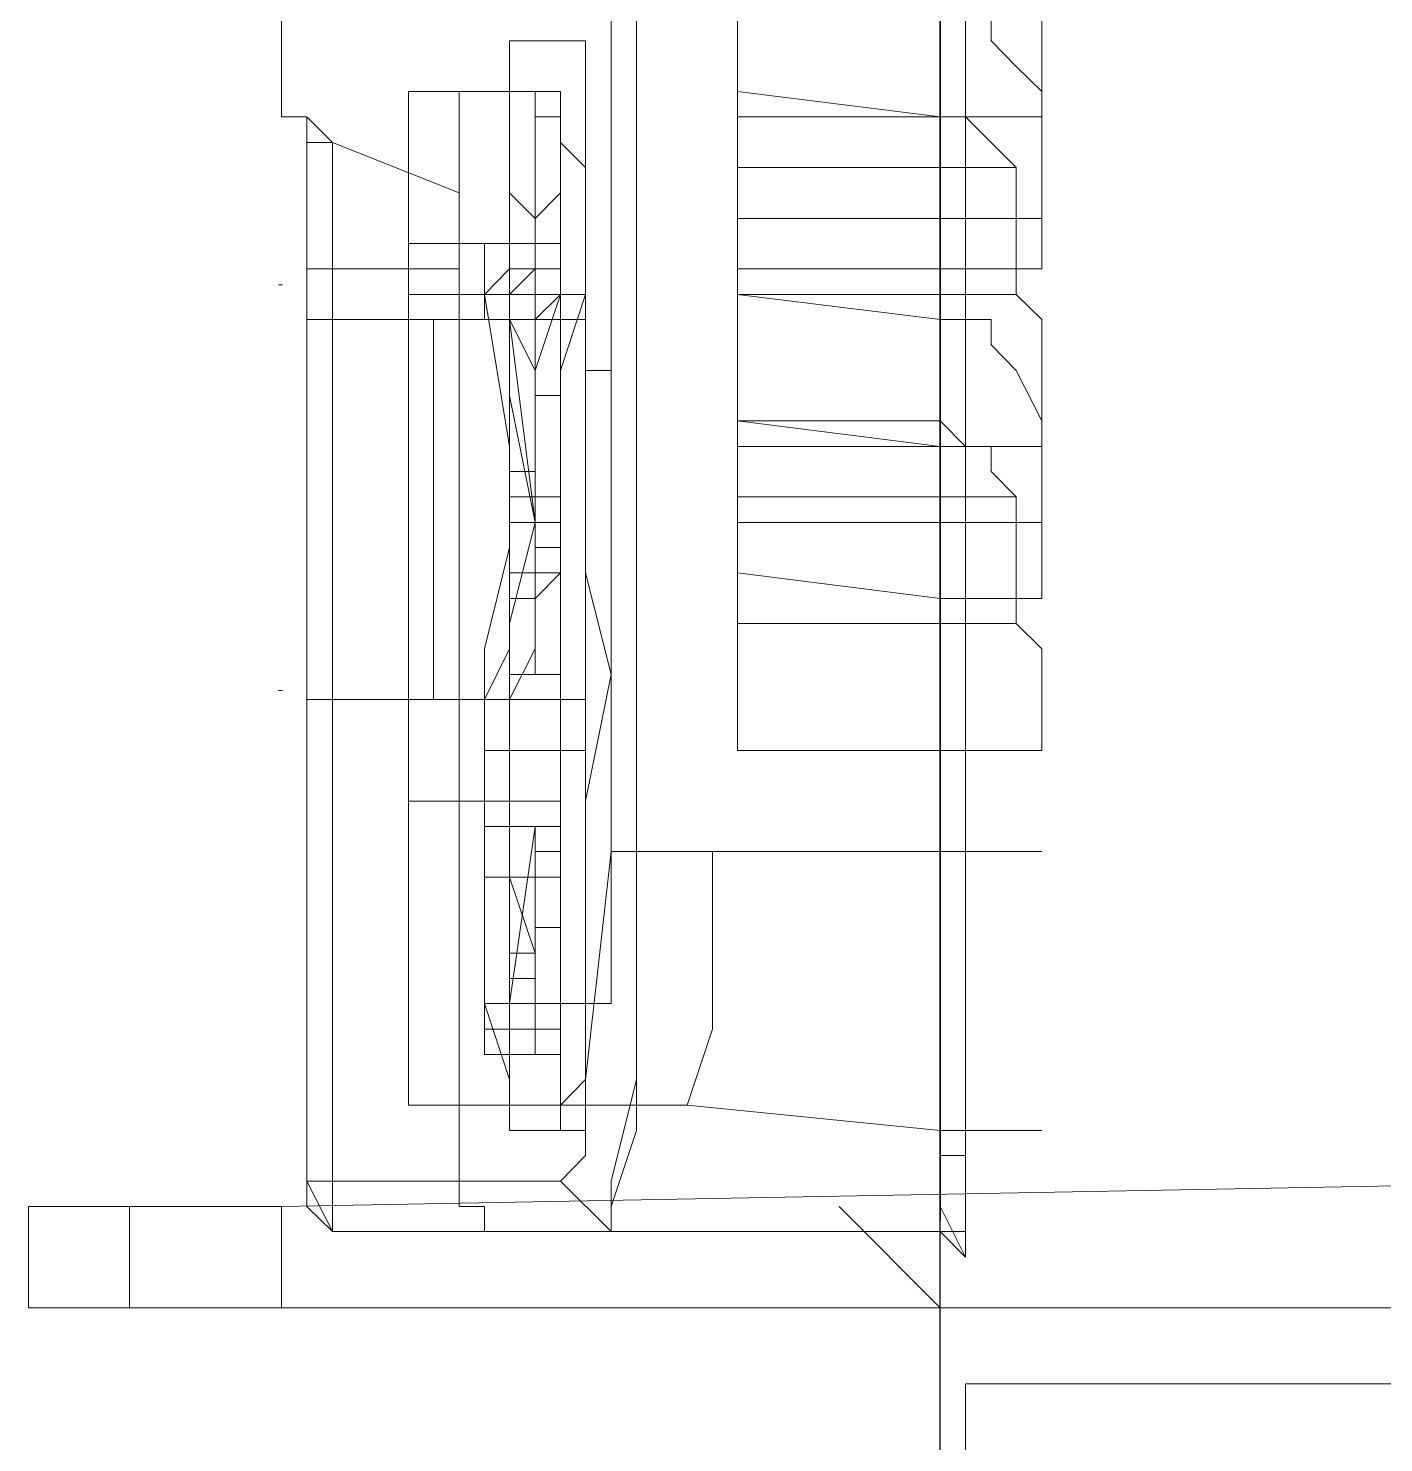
# Model space of a CAD drawing. Header units: metres. Extents: x 2999 to 3164, y 1641 to 1678.
# Drawn here: x 3140.7637 to 3140.877, y 1663.0104 to 1663.1285 of the extents above; entities that cross this region are included whole.
import ezdxf

# ---------------------------------------------------------------- set-up
doc = ezdxf.new("R2010")
doc.units = ezdxf.units.M
doc.linetypes.add('CONTORNO_QUADRO_T', pattern=[0.35, 0.2, -0.15])
doc.layers.add('PDF28_Geometry', color=7, linetype='Continuous')

msp = doc.modelspace()

# ---------------------------------------------------------------- linework, layer by layer
at = {"layer": 'PDF28_Geometry', "linetype": 'CONTORNO_QUADRO_T', "lineweight": 25}
msp.add_lwpolyline([(3140.83991, 1660.48166), (3140.83991, 1668.34292), (3140.83991, 1668.47892), (3140.83991, 1662.10514)], dxfattribs=at)
at = {"layer": 'PDF28_Geometry', "linetype": 'CONTORNO_QUADRO_T', "lineweight": 15}
for points in [[(3140.83991, 1666.44851), (3140.83991, 1666.44639), (3140.83991, 1664.73402), (3140.83991, 1664.7319), (3140.83991, 1664.72979), (3140.83991, 1663.01741), (3140.83991, 1663.0153), (3140.83991, 1663.01318)], [(3140.80817, 1664.64935), (3140.81028, 1664.64935), (3140.81028, 1664.64089), (3140.8124, 1664.61972), (3140.8124, 1663.05975), (3140.81028, 1663.0407), (3140.81028, 1663.03435), (3140.80817, 1663.03223), (3140.787, 1663.03223), (3140.787, 1663.07245), (3140.787, 1663.1042), (3140.787, 1663.10843), (3140.787, 1663.11901), (3140.787, 1663.12113), (3140.787, 1663.11901), (3140.787, 1663.10843), (3140.787, 1663.11478), (3140.787, 1663.11901)], [(3140.8124, 1664.61972), (3140.81452, 1664.61972), (3140.81452, 1663.05975), (3140.8124, 1663.05975)], [(3140.78488, 1663.12113), (3140.787, 1663.12113), (3140.78488, 1663.12113), (3140.78488, 1663.2058)], [(3141.37755, 1663.0407), (3140.90765, 1663.03858), (3140.90976, 1663.03858), (3140.90765, 1663.02165), (3140.78488, 1663.02165), (3140.78488, 1663.03011), (3140.89918, 1663.03223), (3140.89918, 1663.04281), (3140.88225, 1663.04493), (3140.88225, 1663.04916), (3140.91611, 1663.04916), (3140.91611, 1663.14865), (3140.94363, 1663.14865), (3140.94363, 1663.1677), (3140.91611, 1663.1677), (3140.91611, 1663.18463), (3141.3712, 1663.18886)], [(3140.83991, 1663.15076), (3140.83991, 1663.03011)], [(3140.83991, 1663.13383), (3140.82298, 1663.13383), (3140.82298, 1663.12113), (3140.83991, 1663.12113)], [(3140.83991, 1663.10843), (3140.82298, 1663.10843), (3140.82298, 1663.09573), (3140.83991, 1663.09361)], [(3140.82298, 1663.10631), (3140.83991, 1663.10631)], [(3140.787, 1663.1042), (3140.787, 1663.07245)], [(3140.83991, 1663.08091), (3140.82298, 1663.08303), (3140.82298, 1663.06821), (3140.83991, 1663.06821)], [(3140.82298, 1663.0788), (3140.83991, 1663.0788)], [(3140.83991, 1663.028), (3140.8124, 1663.028), (3140.8124, 1663.03011), (3140.81452, 1663.03646), (3140.81452, 1663.05975), (3140.83991, 1663.05975)], [(3140.80817, 1663.03223), (3140.8124, 1663.028), (3140.78912, 1663.028), (3140.787, 1663.03223)], [(3140.77218, 1663.02165), (3140.76372, 1663.02165), (3140.76372, 1663.03011), (3140.77218, 1663.03011)], [(3140.78488, 1663.02165), (3140.77218, 1663.02165), (3140.77218, 1663.03011), (3140.78488, 1663.03011)], [(3140.787, 1663.03011), (3140.78912, 1663.028)], [(3140.787, 1663.03011), (3140.787, 1663.03011)], [(3140.83991, 1663.02165), (3140.83145, 1663.03011)], [(3140.78912, 1663.028), (3140.78912, 1663.028)], [(3141.36908, 1662.9645), (3140.9013, 1662.96661), (3140.9013, 1663.00683), (3140.8505, 1663.00683), (3140.8505, 1662.96661), (3140.84203, 1662.96661), (3140.84203, 1663.0153), (3140.91188, 1663.0153), (3140.914, 1663.02165), (3140.92035, 1663.02165), (3140.92035, 1662.98355), (3141.37331, 1662.98143), (3141.37331, 1663.02165), (3141.37966, 1663.02165), (3141.37966, 1663.0153), (3141.40083, 1663.0153), (3141.40083, 1663.00895), (3141.39448, 1663.00895), (3141.39448, 1662.18769)]]:
    msp.add_lwpolyline(points, dxfattribs=at)
at = {"layer": 'PDF28_Geometry', "linetype": 'CONTORNO_QUADRO_T', "lineweight": 0}
for points in [[(3140.79547, 1663.72014), (3140.79547, 1663.12325), (3140.79547, 1663.12113), (3140.79547, 1663.11055), (3140.80182, 1663.11055), (3140.7997, 1663.11055), (3140.7997, 1663.10631), (3140.79547, 1663.10631), (3140.79547, 1663.11266), (3140.79547, 1663.10631), (3140.79547, 1663.06398), (3140.80182, 1663.06398)], [(3140.82087, 1663.68204), (3140.82087, 1663.05975), (3140.82087, 1663.04493), (3140.81875, 1663.03858), (3140.79547, 1663.03858), (3140.79547, 1663.06398), (3140.79547, 1663.07245), (3140.79758, 1663.07245), (3140.79758, 1663.1042), (3140.79758, 1663.07245), (3140.79547, 1663.07245), (3140.78912, 1663.07245), (3140.7997, 1663.07245), (3140.81028, 1663.07245), (3140.80817, 1663.07245), (3140.80605, 1663.07245), (3140.80393, 1663.07245), (3140.80182, 1663.07245), (3140.7997, 1663.07245), (3140.79758, 1663.07245), (3140.7997, 1663.07245), (3140.80182, 1663.07245), (3140.80182, 1663.06398), (3140.80817, 1663.06398), (3140.80817, 1663.07245), (3140.80817, 1663.06398), (3140.80817, 1663.07245), (3140.80817, 1663.06398)], [(3140.84838, 1663.67781), (3140.84838, 1663.03646), (3140.84626, 1663.03646), (3140.83991, 1663.03646), (3140.81875, 1663.03858), (3140.82087, 1663.04493), (3140.82087, 1663.05975)], [(3140.83991, 1663.028), (3140.84203, 1663.028), (3140.84203, 1663.03435), (3140.83991, 1663.03435), (3140.84203, 1663.03435), (3140.84203, 1663.67569)], [(3140.84626, 1663.13171), (3140.83991, 1663.13171), (3140.83991, 1663.14865), (3140.84203, 1663.14653), (3140.84415, 1663.14653), (3140.84415, 1663.14441), (3140.84626, 1663.1423), (3140.84626, 1663.13171), (3140.84838, 1663.1296), (3140.84838, 1663.12748), (3140.84838, 1663.12325), (3140.84838, 1663.12113), (3140.84838, 1663.11266), (3140.82298, 1663.11266)], [(3140.83991, 1663.13171), (3140.82298, 1663.13171), (3140.83991, 1663.13171), (3140.84203, 1663.13171), (3140.84415, 1663.1296), (3140.84415, 1663.12748), (3140.84626, 1663.12536), (3140.84838, 1663.12325), (3140.84838, 1663.12113), (3140.82298, 1663.12113), (3140.82298, 1663.11266), (3140.82298, 1663.10843)], [(3140.80393, 1663.11901), (3140.80393, 1663.12536), (3140.80393, 1663.12748), (3140.81028, 1663.12748), (3140.81028, 1663.12536), (3140.81028, 1663.11901), (3140.81028, 1663.12113), (3140.81028, 1663.12325), (3140.81028, 1663.12536), (3140.81028, 1663.12748), (3140.80817, 1663.12748), (3140.80393, 1663.12748)], [(3140.80393, 1663.12748), (3140.80393, 1663.12748)], [(3140.80817, 1663.12748), (3140.80817, 1663.12748)], [(3140.81028, 1663.12748), (3140.81028, 1663.12536), (3140.81028, 1663.11901)], [(3140.79547, 1663.12325), (3140.79547, 1663.12325)], [(3140.81028, 1663.03858), (3140.81028, 1663.07245), (3140.81028, 1663.1042), (3140.81028, 1663.10631), (3140.80817, 1663.10631), (3140.80605, 1663.10631), (3140.80605, 1663.10208), (3140.80605, 1663.08726), (3140.80605, 1663.1042), (3140.80605, 1663.10843), (3140.80393, 1663.10631), (3140.80393, 1663.09785), (3140.80605, 1663.08726), (3140.80393, 1663.0788), (3140.80393, 1663.07245), (3140.80182, 1663.07245), (3140.79547, 1663.07245), (3140.79547, 1663.1042), (3140.79547, 1663.11055), (3140.79547, 1663.12113), (3140.79547, 1663.12325), (3140.7997, 1663.12325)], [(3140.79547, 1663.12325), (3140.79547, 1663.12325)], [(3140.80182, 1663.11055), (3140.80817, 1663.11055), (3140.7997, 1663.11055), (3140.7997, 1663.12325), (3140.80182, 1663.12325), (3140.80393, 1663.12325), (3140.80605, 1663.12325), (3140.80605, 1663.12113), (3140.80817, 1663.12113), (3140.80817, 1663.11901), (3140.81028, 1663.1169), (3140.81028, 1663.11478), (3140.81028, 1663.10631), (3140.80817, 1663.10631), (3140.80817, 1663.1042), (3140.80817, 1663.09996), (3140.80817, 1663.08726), (3140.80605, 1663.08726), (3140.80605, 1663.09996), (3140.80605, 1663.1042), (3140.80817, 1663.10631), (3140.7997, 1663.10631), (3140.7997, 1663.06398), (3140.7997, 1663.03858)], [(3140.80817, 1663.12325), (3140.80817, 1663.11266), (3140.80817, 1663.10843), (3140.80605, 1663.10843), (3140.80605, 1663.11266), (3140.80605, 1663.12325), (3140.80605, 1663.11266), (3140.80605, 1663.10843), (3140.80393, 1663.10843), (3140.80393, 1663.11266), (3140.80393, 1663.12325), (3140.80393, 1663.11478), (3140.80605, 1663.11266), (3140.80605, 1663.11478), (3140.80605, 1663.12325), (3140.80605, 1663.11266), (3140.80605, 1663.10843), (3140.80393, 1663.10843), (3140.80393, 1663.11266), (3140.80393, 1663.12325)], [(3140.84626, 1663.1169), (3140.84415, 1663.11901), (3140.84203, 1663.12113), (3140.83991, 1663.12113), (3140.82298, 1663.12325)], [(3140.78488, 1663.12113), (3140.78488, 1663.12113)], [(3140.787, 1663.12113), (3140.78912, 1663.11901)], [(3140.787, 1663.12113), (3140.78912, 1663.11901)], [(3140.787, 1663.10843), (3140.787, 1663.1169), (3140.787, 1663.11901), (3140.78912, 1663.11901), (3140.787, 1663.12113)], [(3140.82298, 1663.12113), (3140.82298, 1663.12113)], [(3140.84838, 1663.12113), (3140.83991, 1663.12113), (3140.83991, 1663.1042), (3140.84203, 1663.1042), (3140.84415, 1663.1042), (3140.84415, 1663.10208), (3140.84626, 1663.09996), (3140.84838, 1663.09573), (3140.84838, 1663.09361), (3140.82298, 1663.09361), (3140.82298, 1663.09573), (3140.83991, 1663.09573), (3140.83991, 1663.05975), (3140.84626, 1663.05975), (3140.84838, 1663.05975), (3140.84626, 1663.05975), (3140.83991, 1663.05975), (3140.83991, 1663.04281), (3140.83991, 1663.03858), (3140.83991, 1663.03646), (3140.84626, 1663.03646)], [(3140.787, 1663.10843), (3140.78912, 1663.10843), (3140.78912, 1663.11478), (3140.78912, 1663.11901)], [(3140.787, 1663.11901), (3140.787, 1663.11901)], [(3140.78912, 1663.11901), (3140.78912, 1663.11901)], [(3140.78912, 1663.11901), (3140.78912, 1663.11901)], [(3140.7997, 1663.11478), (3140.78912, 1663.11901)], [(3140.7997, 1663.10843), (3140.78912, 1663.10843), (3140.78912, 1663.11478), (3140.78912, 1663.11901)], [(3140.81028, 1663.0788), (3140.81028, 1663.11901), (3140.81028, 1663.04705), (3140.81028, 1663.06821), (3140.80605, 1663.06821), (3140.80393, 1663.06821), (3140.80182, 1663.06821)], [(3140.80393, 1663.03646), (3140.80393, 1663.0407), (3140.80393, 1663.04705), (3140.80393, 1663.11901), (3140.80393, 1663.04705), (3140.80393, 1663.0407), (3140.80393, 1663.03646), (3140.80393, 1663.03858), (3140.80393, 1663.0407), (3140.80393, 1663.04281), (3140.80393, 1663.04493), (3140.80393, 1663.04705), (3140.80393, 1663.06186), (3140.80393, 1663.04705), (3140.80393, 1663.04493), (3140.80393, 1663.04281), (3140.80605, 1663.04281), (3140.80817, 1663.04281), (3140.80605, 1663.04281), (3140.80817, 1663.04281)], [(3140.80393, 1663.11901), (3140.80393, 1663.11901)], [(3140.82298, 1663.1169), (3140.84626, 1663.1169), (3140.84626, 1663.10631), (3140.83991, 1663.10631)], [(3140.7997, 1663.11478), (3140.7997, 1663.10843)], [(3140.80605, 1663.11266), (3140.80605, 1663.11266)], [(3140.83991, 1663.10843), (3140.84838, 1663.10843), (3140.84838, 1663.11055), (3140.84838, 1663.11266)], [(3140.78912, 1663.1042), (3140.78912, 1663.10843), (3140.787, 1663.10843)], [(3140.7997, 1663.10843), (3140.7997, 1663.1042), (3140.7997, 1663.07245), (3140.7997, 1663.03223), (3140.78912, 1663.03223), (3140.78912, 1663.07245)], [(3140.80605, 1663.08726), (3140.80393, 1663.1042), (3140.80393, 1663.10843), (3140.80182, 1663.10631)], [(3140.80393, 1663.10843), (3140.80605, 1663.10843)], [(3140.80605, 1663.10843), (3140.80605, 1663.10843)], [(3140.80817, 1663.09785), (3140.80817, 1663.08938), (3140.80817, 1663.09996), (3140.81028, 1663.10631), (3140.80817, 1663.10631), (3140.80605, 1663.09996), (3140.80605, 1663.08938), (3140.80817, 1663.08938), (3140.80817, 1663.09785), (3140.80817, 1663.08515), (3140.80817, 1663.07456), (3140.80817, 1663.07668), (3140.80817, 1663.08303), (3140.80605, 1663.08091), (3140.80605, 1663.07456), (3140.80605, 1663.08303), (3140.80605, 1663.08726), (3140.80605, 1663.07668), (3140.80393, 1663.07245), (3140.80393, 1663.0788), (3140.80605, 1663.08726), (3140.80393, 1663.09785), (3140.80393, 1663.10631)], [(3140.80393, 1663.08303), (3140.80393, 1663.08726), (3140.80393, 1663.08303), (3140.80605, 1663.08303), (3140.80817, 1663.08303), (3140.80817, 1663.07668), (3140.80817, 1663.07456), (3140.80605, 1663.07456), (3140.80605, 1663.07668), (3140.80605, 1663.08303), (3140.80605, 1663.08726), (3140.80817, 1663.08726), (3140.80817, 1663.10208), (3140.80817, 1663.10631), (3140.81028, 1663.10631), (3140.80817, 1663.09996), (3140.80817, 1663.08938)], [(3140.80817, 1663.10631), (3140.80605, 1663.09996), (3140.80605, 1663.08938), (3140.80605, 1663.09996), (3140.80393, 1663.1042), (3140.80393, 1663.09996), (3140.80393, 1663.08938), (3140.80393, 1663.0915), (3140.80393, 1663.09996), (3140.80393, 1663.1042), (3140.80605, 1663.09996), (3140.80605, 1663.0915)], [(3140.80817, 1663.10631), (3140.80817, 1663.10631)], [(3140.83991, 1663.09361), (3140.84838, 1663.09361), (3140.84838, 1663.09785), (3140.84838, 1663.09996), (3140.84838, 1663.1042), (3140.84626, 1663.10631)], [(3140.787, 1663.1042), (3140.787, 1663.07245)], [(3140.79547, 1663.1042), (3140.79547, 1663.1042)], [(3140.80393, 1663.0915), (3140.80393, 1663.09996), (3140.80393, 1663.1042), (3140.80393, 1663.09996), (3140.80393, 1663.08938)], [(3140.80817, 1663.1042), (3140.80817, 1663.07245)], [(3140.81028, 1663.10208), (3140.81028, 1663.09996), (3140.8124, 1663.09996), (3140.8124, 1663.04705), (3140.81028, 1663.04705), (3140.80817, 1663.04705), (3140.80817, 1663.04493), (3140.80817, 1663.04281), (3140.80605, 1663.04281), (3140.80393, 1663.04281), (3140.80393, 1663.04493), (3140.80393, 1663.04705), (3140.80393, 1663.04493), (3140.80393, 1663.04281), (3140.80182, 1663.04281), (3140.80182, 1663.04493), (3140.80393, 1663.04493), (3140.80605, 1663.04493), (3140.80605, 1663.04705), (3140.80605, 1663.04493), (3140.80605, 1663.04705), (3140.80605, 1663.04493), (3140.80393, 1663.04493), (3140.80393, 1663.04705), (3140.80393, 1663.04493), (3140.80393, 1663.04705), (3140.80393, 1663.04493), (3140.80393, 1663.04705), (3140.80393, 1663.04916), (3140.80605, 1663.04916), (3140.80605, 1663.04705), (3140.80605, 1663.04916), (3140.80605, 1663.04705), (3140.80605, 1663.04916), (3140.80393, 1663.04916), (3140.80393, 1663.04705), (3140.80605, 1663.04705), (3140.80817, 1663.04705), (3140.80817, 1663.0534), (3140.80605, 1663.0534), (3140.80817, 1663.0534), (3140.80605, 1663.0534), (3140.80605, 1663.06186), (3140.80817, 1663.06186), (3140.80817, 1663.05763), (3140.80817, 1663.06186), (3140.80817, 1663.05763), (3140.80817, 1663.06186), (3140.80605, 1663.06186), (3140.80817, 1663.06186), (3140.80605, 1663.06186), (3140.80817, 1663.06186), (3140.80605, 1663.06186), (3140.80393, 1663.04705), (3140.80605, 1663.06186), (3140.80393, 1663.06186), (3140.80393, 1663.04705), (3140.80393, 1663.06186), (3140.80605, 1663.06186), (3140.80393, 1663.06186), (3140.80605, 1663.06186), (3140.80605, 1663.04705), (3140.80605, 1663.04493), (3140.80605, 1663.04705), (3140.80605, 1663.04493), (3140.80605, 1663.04705), (3140.80605, 1663.04493), (3140.80605, 1663.04705), (3140.80605, 1663.04493), (3140.80605, 1663.04705), (3140.80605, 1663.06186), (3140.80817, 1663.06186), (3140.80817, 1663.05763), (3140.80817, 1663.06186), (3140.80817, 1663.05975), (3140.80817, 1663.05763), (3140.80817, 1663.04705), (3140.80817, 1663.04493), (3140.80605, 1663.04493), (3140.80393, 1663.04493), (3140.80393, 1663.04281)], [(3140.80605, 1663.09785), (3140.80605, 1663.08515), (3140.80605, 1663.07456), (3140.80605, 1663.08303), (3140.80605, 1663.07668), (3140.80605, 1663.07456), (3140.80605, 1663.08515)], [(3140.83991, 1663.09573), (3140.84203, 1663.09361), (3140.84415, 1663.09361), (3140.84415, 1663.0915), (3140.84626, 1663.08938), (3140.84626, 1663.0788), (3140.84838, 1663.07668), (3140.84838, 1663.07456), (3140.84838, 1663.07033), (3140.84838, 1663.06821), (3140.83991, 1663.06821)], [(3140.7997, 1663.0534), (3140.7997, 1663.09361)], [(3140.84838, 1663.09361), (3140.84838, 1663.08726), (3140.82298, 1663.08726), (3140.82298, 1663.09361)], [(3140.82298, 1663.08938), (3140.84626, 1663.08938)], [(3140.80182, 1663.07245), (3140.80182, 1663.07668), (3140.80393, 1663.08515), (3140.80182, 1663.07668), (3140.80182, 1663.07245), (3140.80393, 1663.07668), (3140.80393, 1663.08726), (3140.80605, 1663.08726), (3140.80605, 1663.07668), (3140.80393, 1663.07245), (3140.80182, 1663.07245), (3140.80393, 1663.07668), (3140.80393, 1663.08726)], [(3140.80605, 1663.08726), (3140.80605, 1663.08726)], [(3140.80605, 1663.08726), (3140.80605, 1663.08726)], [(3140.80605, 1663.08726), (3140.80605, 1663.08726)], [(3140.80605, 1663.08726), (3140.80605, 1663.08726)], [(3140.80817, 1663.08726), (3140.80817, 1663.08726)], [(3140.82298, 1663.08303), (3140.82298, 1663.08726)], [(3140.83991, 1663.08091), (3140.84838, 1663.08091), (3140.84838, 1663.08515), (3140.84838, 1663.08726)], [(3140.80817, 1663.08515), (3140.80817, 1663.07456)], [(3140.80393, 1663.07456), (3140.80393, 1663.08303), (3140.80393, 1663.07456), (3140.80393, 1663.08091)], [(3140.80605, 1663.08091), (3140.80605, 1663.08091)], [(3140.80605, 1663.08091), (3140.80605, 1663.08091)], [(3140.83991, 1663.0788), (3140.84626, 1663.0788)], [(3140.78912, 1663.07245), (3140.78912, 1663.07245)], [(3140.79547, 1663.07245), (3140.79547, 1663.07245)], [(3140.79547, 1663.07245), (3140.79547, 1663.07245)], [(3140.80817, 1663.07245), (3140.80817, 1663.07245)], [(3140.80817, 1663.07245), (3140.80817, 1663.07245)], [(3140.81028, 1663.03646), (3140.81028, 1663.0407), (3140.81028, 1663.04705), (3140.81028, 1663.06821), (3140.80817, 1663.06821), (3140.80817, 1663.04705), (3140.80817, 1663.0407), (3140.80817, 1663.03858), (3140.80393, 1663.03858), (3140.80393, 1663.0407), (3140.80393, 1663.04705), (3140.80393, 1663.04493), (3140.80393, 1663.04705), (3140.80393, 1663.04493), (3140.80182, 1663.04493), (3140.80182, 1663.04705), (3140.80182, 1663.04493)], [(3140.80817, 1663.06821), (3140.80182, 1663.06821), (3140.80182, 1663.04705), (3140.80393, 1663.0407), (3140.80393, 1663.03858), (3140.80605, 1663.03858), (3140.80817, 1663.03858), (3140.81028, 1663.0407), (3140.81028, 1663.04705), (3140.81028, 1663.0407), (3140.80817, 1663.03858), (3140.80817, 1663.0407), (3140.80817, 1663.04705), (3140.80817, 1663.04493), (3140.80605, 1663.04493), (3140.80817, 1663.04493), (3140.80817, 1663.04705)], [(3140.80393, 1663.03858), (3140.80393, 1663.0407), (3140.80182, 1663.04705), (3140.80393, 1663.04705), (3140.80182, 1663.04705), (3140.80182, 1663.06186), (3140.80182, 1663.05763), (3140.80182, 1663.06186), (3140.80393, 1663.06186), (3140.80393, 1663.05975), (3140.80393, 1663.05763), (3140.80393, 1663.05975), (3140.80393, 1663.06186), (3140.80393, 1663.05763), (3140.80393, 1663.05975), (3140.80393, 1663.05763), (3140.80182, 1663.05763), (3140.80182, 1663.06186), (3140.80393, 1663.06186), (3140.80393, 1663.04705), (3140.80393, 1663.06821)], [(3140.80605, 1663.06821), (3140.81028, 1663.06821)], [(3140.80605, 1663.06821), (3140.80605, 1663.06821)], [(3140.80182, 1663.06186), (3140.80393, 1663.06186), (3140.80182, 1663.06186)], [(3140.80182, 1663.06186), (3140.80182, 1663.06186)], [(3140.80182, 1663.06186), (3140.80182, 1663.06186)], [(3140.80393, 1663.06186), (3140.80393, 1663.06186)], [(3140.80393, 1663.06186), (3140.80393, 1663.06186)], [(3140.80393, 1663.06186), (3140.80393, 1663.06186)], [(3140.80393, 1663.06186), (3140.80393, 1663.06186)], [(3140.80393, 1663.06186), (3140.80393, 1663.06186)], [(3140.80393, 1663.05763), (3140.80393, 1663.06186), (3140.80393, 1663.05763), (3140.80393, 1663.06186), (3140.80393, 1663.05763), (3140.80605, 1663.05763), (3140.80605, 1663.05975), (3140.80817, 1663.05975), (3140.80817, 1663.06186), (3140.80817, 1663.0534), (3140.80817, 1663.05551), (3140.80817, 1663.04916), (3140.80817, 1663.0534), (3140.80817, 1663.04916), (3140.80817, 1663.05551), (3140.80817, 1663.0534), (3140.80605, 1663.0534), (3140.80605, 1663.04705)], [(3140.80393, 1663.06186), (3140.80393, 1663.06186)], [(3140.80393, 1663.06186), (3140.80393, 1663.06186)], [(3140.80605, 1663.06186), (3140.80605, 1663.06186)], [(3140.80605, 1663.06186), (3140.80605, 1663.06186)], [(3140.80605, 1663.06186), (3140.80605, 1663.06186)], [(3140.80605, 1663.06186), (3140.80605, 1663.06186)], [(3140.80817, 1663.05975), (3140.80817, 1663.05763), (3140.80605, 1663.05763), (3140.80605, 1663.05975), (3140.80605, 1663.06186), (3140.80605, 1663.05975)], [(3140.80605, 1663.06186), (3140.80605, 1663.06186)], [(3140.80817, 1663.06186), (3140.80817, 1663.06186)], [(3140.80817, 1663.06186), (3140.80817, 1663.06186)], [(3140.80817, 1663.06186), (3140.80817, 1663.06186)], [(3140.80817, 1663.06186), (3140.80817, 1663.06186)], [(3140.80817, 1663.06186), (3140.80817, 1663.06186)], [(3140.83991, 1663.03858), (3140.83991, 1663.0407), (3140.83991, 1663.04493), (3140.83991, 1663.05975), (3140.84626, 1663.05975), (3140.84838, 1663.05975)], [(3140.80182, 1663.05763), (3140.80182, 1663.05763)], [(3140.80182, 1663.05763), (3140.80182, 1663.05763)], [(3140.80393, 1663.05763), (3140.80393, 1663.05763)], [(3140.80393, 1663.05763), (3140.80393, 1663.05763)], [(3140.80393, 1663.05763), (3140.80393, 1663.05763)], [(3140.80393, 1663.05763), (3140.80393, 1663.05763)], [(3140.80817, 1663.05763), (3140.80817, 1663.05763)], [(3140.80817, 1663.05763), (3140.80817, 1663.05763)], [(3140.80817, 1663.05763), (3140.80817, 1663.05763)], [(3140.80817, 1663.05551), (3140.80817, 1663.05551)], [(3140.80817, 1663.05551), (3140.80817, 1663.05551)], [(3140.80817, 1663.05551), (3140.80817, 1663.05551)], [(3140.80817, 1663.0534), (3140.80817, 1663.0534)], [(3140.80817, 1663.0534), (3140.80817, 1663.0534)], [(3140.80817, 1663.0534), (3140.80817, 1663.0534)], [(3140.80817, 1663.0534), (3140.80817, 1663.0534)], [(3140.80817, 1663.0534), (3140.80817, 1663.0534)], [(3140.80393, 1663.05128), (3140.80605, 1663.05128)], [(3140.80605, 1663.05128), (3140.80605, 1663.05128)], [(3140.80393, 1663.04916), (3140.80393, 1663.04916)], [(3140.80605, 1663.04916), (3140.80605, 1663.04916)], [(3140.80605, 1663.04916), (3140.80605, 1663.04916)], [(3140.80605, 1663.04916), (3140.80605, 1663.04916)], [(3140.80605, 1663.04916), (3140.80605, 1663.04916)], [(3140.80817, 1663.04916), (3140.80817, 1663.04916)], [(3140.80817, 1663.04916), (3140.80817, 1663.04916)], [(3140.80393, 1663.04705), (3140.80393, 1663.04705)], [(3140.80605, 1663.03858), (3140.80393, 1663.03858), (3140.80393, 1663.0407), (3140.80393, 1663.04705)], [(3140.80393, 1663.04705), (3140.80393, 1663.04705)], [(3140.80817, 1663.04705), (3140.80817, 1663.04705)], [(3140.81028, 1663.04705), (3140.81028, 1663.04705)], [(3140.80182, 1663.04493), (3140.80182, 1663.04493)], [(3140.80393, 1663.04493), (3140.80393, 1663.04493)], [(3140.80393, 1663.04493), (3140.80393, 1663.04493)], [(3140.80393, 1663.04493), (3140.80393, 1663.04493)], [(3140.80393, 1663.04493), (3140.80393, 1663.04493)], [(3140.80393, 1663.04493), (3140.80393, 1663.04493)], [(3140.80393, 1663.04493), (3140.80393, 1663.04493)], [(3140.80393, 1663.04493), (3140.80393, 1663.04493)], [(3140.80393, 1663.04493), (3140.80393, 1663.04493)], [(3140.80605, 1663.04493), (3140.80605, 1663.04493)], [(3140.80605, 1663.04493), (3140.80605, 1663.04493)], [(3140.80605, 1663.04493), (3140.80605, 1663.04493)], [(3140.80605, 1663.04493), (3140.80605, 1663.04493)], [(3140.80605, 1663.04281), (3140.80605, 1663.04493)], [(3140.80605, 1663.04493), (3140.80605, 1663.04281)], [(3140.80605, 1663.04493), (3140.80605, 1663.04493)], [(3140.80605, 1663.04493), (3140.80605, 1663.04493)], [(3140.80605, 1663.04493), (3140.80605, 1663.04493)], [(3140.80605, 1663.04493), (3140.80605, 1663.04493)], [(3140.80605, 1663.04493), (3140.80605, 1663.04493)], [(3140.80605, 1663.04493), (3140.80605, 1663.04493)], [(3140.80817, 1663.04493), (3140.80817, 1663.04493)], [(3140.80817, 1663.04493), (3140.80817, 1663.04493)], [(3140.80817, 1663.04493), (3140.80817, 1663.04493)], [(3140.80817, 1663.04493), (3140.80817, 1663.04493)], [(3140.80817, 1663.04493), (3140.80817, 1663.04493)], [(3140.80817, 1663.04493), (3140.80817, 1663.04493)], [(3140.80393, 1663.04281), (3140.80393, 1663.04281)], [(3140.80393, 1663.04281), (3140.80393, 1663.04281)], [(3140.80393, 1663.04281), (3140.80393, 1663.04281)], [(3140.80605, 1663.04281), (3140.80605, 1663.04281)], [(3140.80605, 1663.04281), (3140.80605, 1663.04281)], [(3140.80605, 1663.04281), (3140.80605, 1663.04281)], [(3140.80605, 1663.04281), (3140.80605, 1663.04281)], [(3140.80605, 1663.03858), (3140.80605, 1663.03858)], [(3140.80393, 1663.03646), (3140.80393, 1663.03646)], [(3140.80817, 1663.03646), (3140.80817, 1663.03646)], [(3140.84203, 1663.03646), (3140.83991, 1663.03646), (3140.84626, 1663.03646), (3140.84838, 1663.03646)], [(3140.83991, 1663.03435), (3140.84203, 1663.03435), (3140.84203, 1663.028), (3140.84203, 1663.02588), (3140.84203, 1663.028)], [(3140.787, 1663.03223), (3140.787, 1663.03011), (3140.787, 1663.03223), (3140.78912, 1663.03223), (3140.78912, 1663.03011), (3140.78912, 1663.028)], [(3140.7997, 1663.03223), (3140.7997, 1663.03011), (3140.80182, 1663.03011), (3140.80182, 1663.028), (3140.80393, 1663.028)], [(3140.7997, 1663.03223), (3140.7997, 1663.03223)], [(3140.7997, 1663.03223), (3140.7997, 1663.03223)], [(3140.83991, 1663.03011), (3140.84203, 1663.02588), (3140.83991, 1663.028), (3140.84203, 1663.02588)], [(3140.8124, 1663.028), (3140.8124, 1663.028)]]:
    msp.add_lwpolyline(points, dxfattribs=at)
for points in [[(3140.80393, 1663.12748), (3140.80393, 1663.12536), (3140.80393, 1663.12325), (3140.80393, 1663.12113), (3140.80393, 1663.11901), (3140.80393, 1663.12536)], [(3140.80817, 1663.12325), (3140.80605, 1663.12325), (3140.80605, 1663.11478), (3140.80605, 1663.11266), (3140.80393, 1663.11478), (3140.80393, 1663.12325), (3140.80605, 1663.12325), (3140.80605, 1663.11478), (3140.80605, 1663.11266), (3140.80817, 1663.11478)], [(3140.80605, 1663.12325), (3140.80605, 1663.11478), (3140.80605, 1663.11266), (3140.80817, 1663.11478), (3140.80817, 1663.12325), (3140.80817, 1663.11266), (3140.80817, 1663.10843), (3140.80605, 1663.10843), (3140.80605, 1663.11266)], [(3140.787, 1663.12113), (3140.78912, 1663.11901)], [(3140.80182, 1663.1042), (3140.79547, 1663.1042), (3140.79758, 1663.1042), (3140.79547, 1663.1042), (3140.78912, 1663.1042), (3140.787, 1663.1042), (3140.78912, 1663.1042), (3140.78912, 1663.07245), (3140.78912, 1663.1042), (3140.7997, 1663.1042), (3140.81028, 1663.1042), (3140.80817, 1663.1042), (3140.80605, 1663.1042), (3140.80393, 1663.1042), (3140.80182, 1663.1042), (3140.7997, 1663.1042), (3140.79758, 1663.1042), (3140.7997, 1663.1042), (3140.80182, 1663.1042), (3140.80393, 1663.1042), (3140.80605, 1663.1042), (3140.80817, 1663.1042), (3140.80817, 1663.11055), (3140.80817, 1663.1042), (3140.80817, 1663.11055), (3140.80182, 1663.11055)], [(3140.80605, 1663.08726), (3140.80393, 1663.1042), (3140.80393, 1663.10843), (3140.80182, 1663.10631), (3140.80393, 1663.10631), (3140.80605, 1663.10843), (3140.80605, 1663.1042)], [(3140.80393, 1663.09361), (3140.80182, 1663.10631)], [(3140.83991, 1663.1042), (3140.82298, 1663.10631)], [(3140.80182, 1663.1042), (3140.80393, 1663.1042), (3140.80605, 1663.1042), (3140.80817, 1663.1042), (3140.80605, 1663.1042), (3140.80393, 1663.1042), (3140.80182, 1663.1042), (3140.7997, 1663.1042), (3140.79758, 1663.1042), (3140.7997, 1663.1042)], [(3140.80605, 1663.08938), (3140.80605, 1663.09996), (3140.80393, 1663.1042), (3140.80605, 1663.09996), (3140.80605, 1663.0915)], [(3140.80817, 1663.08515), (3140.80817, 1663.09785), (3140.80605, 1663.09785), (3140.80605, 1663.08515)], [(3140.80605, 1663.08938), (3140.80393, 1663.08938), (3140.80393, 1663.0915), (3140.80605, 1663.0915)], [(3140.81028, 1663.08303), (3140.8124, 1663.07456), (3140.81028, 1663.06398), (3140.8124, 1663.07456)], [(3140.80605, 1663.07456), (3140.80393, 1663.07456), (3140.80393, 1663.08091), (3140.80605, 1663.08091)], [(3140.78912, 1663.07245), (3140.787, 1663.07245)], [(3140.80817, 1663.07245), (3140.80605, 1663.07245), (3140.80393, 1663.07245), (3140.80182, 1663.07245), (3140.80393, 1663.07245), (3140.80605, 1663.07245)], [(3140.80605, 1663.05128), (3140.80393, 1663.05128), (3140.80393, 1663.05763), (3140.80605, 1663.05128), (3140.80605, 1663.05763)], [(3140.80605, 1663.04916), (3140.80605, 1663.04705)], [(3140.80817, 1663.03646), (3140.80817, 1663.03858), (3140.81028, 1663.03858), (3140.81028, 1663.0407), (3140.81028, 1663.04281), (3140.81028, 1663.04493), (3140.81028, 1663.04705), (3140.81028, 1663.0407), (3140.81028, 1663.03646), (3140.80393, 1663.03646)], [(3140.80605, 1663.04493), (3140.80605, 1663.04281), (3140.80605, 1663.04493), (3140.80605, 1663.04705)], [(3140.80605, 1663.04281), (3140.80605, 1663.04493)], [(3140.80817, 1663.04493), (3140.80605, 1663.04493)]]:
    msp.add_lwpolyline(points, close=True, dxfattribs=at)
at = {"layer": 'PDF28_Geometry', "linetype": 'CONTORNO_QUADRO_T', "lineweight": 15}
msp.add_lwpolyline([(3140.80817, 1663.03223), (3140.81028, 1663.03435), (3140.81028, 1663.0407), (3140.8124, 1663.05975), (3140.81452, 1663.05975), (3140.81452, 1663.0407), (3140.8124, 1663.03223), (3140.8124, 1663.028)], close=True, dxfattribs=at)
for centre, radius, start, end in [((3140.78576, 1663.16606), 0.05897, 268.8984, 269.2252), ((3140.78561, 1663.02786), 0.04535, 90.8256, 91.2534)]:
    msp.add_arc(centre, radius, start, end, dxfattribs=at)

doc.saveas('drawing.dxf')
